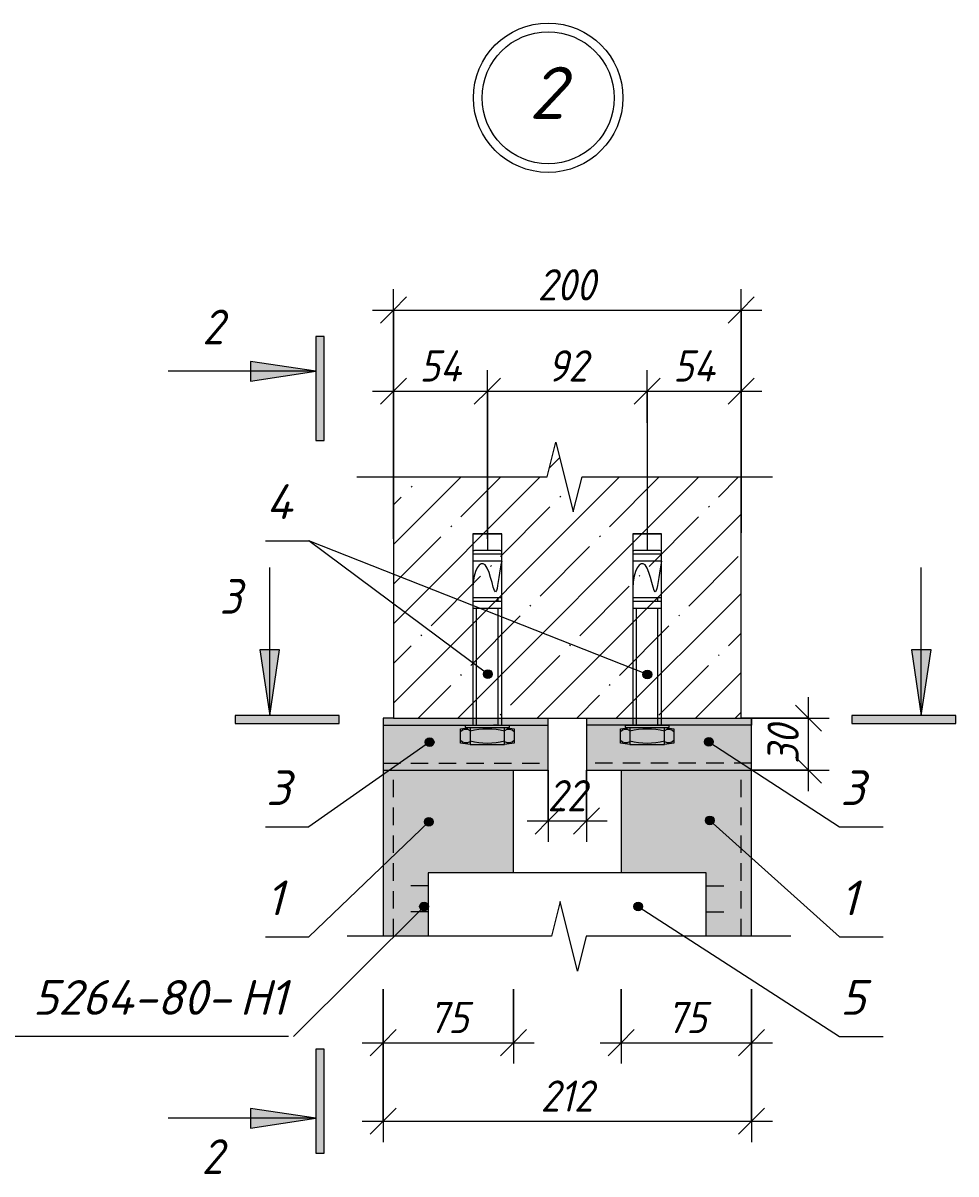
# Model space of a CAD drawing. Header units: millimetres. Extents: x 1214 to 43479, y -809 to 8550.
# Drawn here: x 40317 to 40854, y 3979 to 4641 of the extents above; entities that cross this region are included whole.
import ezdxf

# ---------------------------------------------------------------- set-up
doc = ezdxf.new("R2010")
doc.units = ezdxf.units.MM
doc.linetypes.add('200_ШТРИХ_ш1п0_6_', pattern=[16, 10, -6])
doc.linetypes.add('IMPORT-Невидимая', pattern=[39.122222, 28.222222, -10.9])
for name, color, linetype, lineweight in [('A-ANNO-DIMS', 7, 'Continuous', 9), ('A-ANNO-DIMS-10', 7, 'Continuous', 9), ('A-ANNO-NOTE', 7, 'Continuous', 9), ('A-DETL-1', 7, '200_ШТРИХ_ш1п0_6_', 5), ('A-DETL-2', 7, 'Continuous', 5), ('A-DETL-3', 7, 'Continuous', 20), ('A-DETL-4', 7, 'IMPORT-Невидимая', 5), ('A-DETL-GENF', 7, 'Continuous', 9), ('A-DETL-GENF-2', 7, 'Continuous', 5), ('G-ANNO-TEXT', 7, 'Continuous', 9)]:
    doc.layers.add(name, color=color, linetype=linetype, lineweight=lineweight)
doc.layers.add('A-DETL-GENF-1', color=7, linetype='Continuous', lineweight=9, true_color=0xffffff)
doc.styles.add('ISOCPEUR_B_I', font='', dxfattribs={"height": 30})
doc.styles.add('ISOCPEUR_I_1', font='isocpeui.ttf', dxfattribs={"width": 0.9, "height": 18})
doc.styles.add('ISOCPEUR_I_2', font='isocpeui.ttf', dxfattribs={"width": 0.9, "height": 20})
doc.styles.add('ISOCPEUR_I_6', font='isocpeui.ttf', dxfattribs={"height": 20})
doc.styles.get('ISOCPEUR_B_I').set_extended_font_data('ISOCPEUR', italic=True, bold=True)
doc.dimstyles.new('ISO-1_8_0_9К_СРЕДНИЙ', dxfattribs={"dimscale": 304.8, "dimtxt": 17.927661, "dimasz": 0.049213, "dimexe": 0.03937, "dimexo": 0, "dimgap": 0, "dimtad": 1, "dimdec": 0, "dimzin": 0, "dimdsep": 46, "dimtxsty": 'ISOCPEUR_I_1', "dimblk1": 'OBLIQUE', "dimblk2": 'OBLIQUE', "dimsah": 1, "dimcen": 0.09, "dimdle": 0.03937, "dimazin": 0, "dimtfac": 1, "dimtdec": 4, "dimtix": 1, "dimtmove": 0, "dimatfit": 3, "dimfxl": 1, "dimtvp": 1, "dimtolj": 1, "dimtzin": 0, "dimarcsym": 2})

# ---------------------------------------------------------------- blocks, each defined once
blk = doc.blocks.new('DET_Линия разрыва - Линия разрыва-25057212-АР1_Фахверк из 2-х уголков_Узлы_верх и низ развернуты')
at = {"layer": 'A-DETL-GENF'}
for p, q in [((-5, 20), (-10, 0)), ((5, -20), (-5, 20)), ((-10, 0), (-127.72, 0)), ((10, 0), (5, -20)), ((127.72, 0), (10, 0))]:
    blk.add_line(p, q, dxfattribs=at)
blk = doc.blocks.new('DET_Линия разрыва - Линия разрыва-25057216-АР1_Фахверк из 2-х уголков_Узлы_верх и низ развернуты')
at = {"layer": 'A-DETL-GENF'}
for p, q in [((-5, 20), (-10, 0)), ((5, -20), (-5, 20)), ((-10, 0), (-119.66, 0)), ((10, 0), (5, -20)), ((119.66, 0), (10, 0))]:
    blk.add_line(p, q, dxfattribs=at)
blk = doc.blocks.new('DIMBLOCK264-АР1_Фахверк из 2-х уголков_Узлы_верх и низ развернуты')
at = {"layer": 'A-ANNO-DIMS-10'}
for p, q in [((40530.26, 4343.96), (40530.26, 4440.98)), ((40584.26, 4343.96), (40584.26, 4440.98)), ((40518.26, 4428.98), (40584.26, 4428.98)), ((40530.26, 4428.98), (40530.26, 4343.96)), ((40584.26, 4428.98), (40584.26, 4343.96))]:
    blk.add_line(p, q, dxfattribs=at)
at = {"layer": 'A-ANNO-DIMS-10', "lineweight": 20}
for p, q in [((40530.26, 4428.98), (40537.76, 4436.48)), ((40584.26, 4428.98), (40591.76, 4436.48)), ((40530.26, 4428.98), (40522.76, 4421.48)), ((40584.26, 4428.98), (40576.76, 4421.48))]:
    blk.add_line(p, q, dxfattribs=at)
at = {"layer": 'A-ANNO-DIMS-10', "color": 0, "insert": (40545.19, 4452.5), "char_height": 18, "width": 28.9601, "attachment_point": 1, "line_spacing_factor": 1.149209, "style": 'ISOCPEUR_I_1'}
blk.add_mtext('54', dxfattribs=at)
blk = doc.blocks.new('_Oblique')
at = {"color": 0, "linetype": 'ByBlock', "lineweight": -2}
blk.add_line((-0.5, -0.5), (0.5, 0.5), dxfattribs=at)
blk = doc.blocks.new('DIMBLOCK265-АР1_Фахверк из 2-х уголков_Узлы_верх и низ развернуты')
at = {"layer": 'A-ANNO-DIMS-10'}
for p, q in [((40584.26, 4343.96), (40584.26, 4440.98)), ((40676.26, 4410.83), (40676.26, 4440.98)), ((40584.26, 4428.98), (40676.26, 4428.98)), ((40584.26, 4428.98), (40584.26, 4343.96)), ((40676.26, 4428.98), (40676.26, 4410.83))]:
    blk.add_line(p, q, dxfattribs=at)
at = {"layer": 'A-ANNO-DIMS-10', "lineweight": 20}
for p, q in [((40584.26, 4428.98), (40591.76, 4436.48)), ((40676.26, 4428.98), (40683.76, 4436.48)), ((40584.26, 4428.98), (40576.76, 4421.48)), ((40676.26, 4428.98), (40668.76, 4421.48))]:
    blk.add_line(p, q, dxfattribs=at)
at = {"layer": 'A-ANNO-DIMS-10', "color": 0, "insert": (40618.88, 4452.5), "char_height": 18, "width": 27.3052, "attachment_point": 1, "line_spacing_factor": 1.149209, "style": 'ISOCPEUR_I_1'}
blk.add_mtext('92', dxfattribs=at)
blk = doc.blocks.new('DIMBLOCK266-АР1_Фахверк из 2-х уголков_Узлы_верх и низ развернуты')
at = {"layer": 'A-ANNO-DIMS-10'}
for p, q in [((40676.26, 4410.83), (40676.26, 4440.98)), ((40730.26, 4347.5), (40730.26, 4440.98)), ((40676.26, 4428.98), (40742.26, 4428.98)), ((40676.26, 4428.98), (40676.26, 4410.83)), ((40730.26, 4428.98), (40730.26, 4347.5))]:
    blk.add_line(p, q, dxfattribs=at)
at = {"layer": 'A-ANNO-DIMS-10', "lineweight": 20}
for p, q in [((40676.26, 4428.98), (40683.76, 4436.48)), ((40730.26, 4428.98), (40737.76, 4436.48)), ((40676.26, 4428.98), (40668.76, 4421.48)), ((40730.26, 4428.98), (40722.76, 4421.48))]:
    blk.add_line(p, q, dxfattribs=at)
at = {"layer": 'A-ANNO-DIMS-10', "color": 0, "insert": (40691.19, 4452.5), "char_height": 18, "width": 28.9601, "attachment_point": 1, "line_spacing_factor": 1.149209, "style": 'ISOCPEUR_I_1'}
blk.add_mtext('54', dxfattribs=at)
blk = doc.blocks.new('DIMBLOCK267-АР1_Фахверк из 2-х уголков_Узлы_верх и низ развернуты')
at = {"layer": 'A-ANNO-DIMS-10'}
for p, q in [((40619.26, 4210.87), (40619.26, 4169.72)), ((40619.26, 4181.72), (40619.26, 4210.87)), ((40641.26, 4210.87), (40641.26, 4169.72)), ((40641.26, 4181.72), (40641.26, 4210.87)), ((40607.26, 4181.72), (40653.26, 4181.72))]:
    blk.add_line(p, q, dxfattribs=at)
at = {"layer": 'A-ANNO-DIMS-10', "lineweight": 20}
for p, q in [((40619.26, 4181.72), (40626.76, 4189.22)), ((40641.26, 4181.72), (40648.76, 4189.22)), ((40619.26, 4181.72), (40611.76, 4174.22)), ((40641.26, 4181.72), (40633.76, 4174.22))]:
    blk.add_line(p, q, dxfattribs=at)
at = {"layer": 'A-ANNO-DIMS-10', "color": 0, "insert": (40618.88, 4205.24), "char_height": 18, "width": 27.3052, "attachment_point": 1, "line_spacing_factor": 1.149209, "style": 'ISOCPEUR_I_1'}
blk.add_mtext('22', dxfattribs=at)
blk = doc.blocks.new('DIMBLOCK268-АР1_Фахверк из 2-х уголков_Узлы_верх и низ развернуты')
at = {"layer": 'A-ANNO-DIMS-10'}
for p, q in [((40524.26, 4084.87), (40524.26, 4042.16)), ((40524.26, 4054.16), (40524.26, 4084.87)), ((40599.26, 4084.87), (40599.26, 4042.16)), ((40599.26, 4054.16), (40599.26, 4084.87)), ((40512.26, 4054.16), (40611.26, 4054.16))]:
    blk.add_line(p, q, dxfattribs=at)
at = {"layer": 'A-ANNO-DIMS-10', "lineweight": 20}
for p, q in [((40524.26, 4054.16), (40531.76, 4061.66)), ((40599.26, 4054.16), (40606.76, 4061.66)), ((40524.26, 4054.16), (40516.76, 4046.66)), ((40599.26, 4054.16), (40591.76, 4046.66))]:
    blk.add_line(p, q, dxfattribs=at)
at = {"layer": 'A-ANNO-DIMS-10', "color": 0, "insert": (40550.38, 4077.67), "char_height": 18, "width": 27.3052, "attachment_point": 1, "line_spacing_factor": 1.149209, "style": 'ISOCPEUR_I_1'}
blk.add_mtext('75', dxfattribs=at)
blk = doc.blocks.new('DIMBLOCK269-АР1_Фахверк из 2-х уголков_Узлы_верх и низ развернуты')
at = {"layer": 'A-ANNO-DIMS-10'}
for p, q in [((40661.26, 4084.87), (40661.26, 4042.16)), ((40661.26, 4054.16), (40661.26, 4084.87)), ((40736.26, 4084.87), (40736.26, 4042.16)), ((40736.26, 4054.16), (40736.26, 4084.87)), ((40649.26, 4054.16), (40748.26, 4054.16))]:
    blk.add_line(p, q, dxfattribs=at)
at = {"layer": 'A-ANNO-DIMS-10', "lineweight": 20}
for p, q in [((40661.26, 4054.16), (40668.76, 4061.66)), ((40736.26, 4054.16), (40743.76, 4061.66)), ((40661.26, 4054.16), (40653.76, 4046.66)), ((40736.26, 4054.16), (40728.76, 4046.66))]:
    blk.add_line(p, q, dxfattribs=at)
at = {"layer": 'A-ANNO-DIMS-10', "color": 0, "insert": (40687.38, 4077.67), "char_height": 18, "width": 27.3052, "attachment_point": 1, "line_spacing_factor": 1.149209, "style": 'ISOCPEUR_I_1'}
blk.add_mtext('75', dxfattribs=at)
blk = doc.blocks.new('DIMBLOCK270-АР1_Фахверк из 2-х уголков_Узлы_верх и низ развернуты')
at = {"layer": 'A-ANNO-DIMS-10'}
for p, q in [((40524.26, 4084.87), (40524.26, 3996.95)), ((40524.26, 4008.95), (40524.26, 4084.87)), ((40736.26, 4084.87), (40736.26, 3996.95)), ((40736.26, 4008.95), (40736.26, 4084.87)), ((40512.26, 4008.95), (40748.26, 4008.95))]:
    blk.add_line(p, q, dxfattribs=at)
at = {"layer": 'A-ANNO-DIMS-10', "lineweight": 20}
for p, q in [((40524.26, 4008.95), (40531.76, 4016.45)), ((40736.26, 4008.95), (40743.76, 4016.45)), ((40524.26, 4008.95), (40516.76, 4001.45)), ((40736.26, 4008.95), (40728.76, 4001.45))]:
    blk.add_line(p, q, dxfattribs=at)
at = {"layer": 'A-ANNO-DIMS-10', "color": 0, "insert": (40614.91, 4032.47), "char_height": 18, "width": 36.8207, "attachment_point": 1, "line_spacing_factor": 1.149209, "style": 'ISOCPEUR_I_1'}
blk.add_mtext('212', dxfattribs=at)
blk = doc.blocks.new('DIMBLOCK271-АР1_Фахверк из 2-х уголков_Узлы_верх и низ развернуты')
at = {"layer": 'A-ANNO-DIMS-10'}
for p, q in [((40768.99, 4198.87), (40768.99, 4252.87)), ((40730.26, 4240.87), (40780.99, 4240.87)), ((40768.99, 4240.87), (40730.26, 4240.87)), ((40736.26, 4210.87), (40780.99, 4210.87)), ((40768.99, 4210.87), (40736.26, 4210.87))]:
    blk.add_line(p, q, dxfattribs=at)
at = {"layer": 'A-ANNO-DIMS-10', "lineweight": 20}
for p, q in [((40768.99, 4240.87), (40761.49, 4248.37)), ((40768.99, 4240.87), (40776.49, 4233.37)), ((40768.99, 4210.87), (40761.49, 4218.37)), ((40768.99, 4210.87), (40776.49, 4203.37))]:
    blk.add_line(p, q, dxfattribs=at)
at = {"layer": 'A-ANNO-DIMS-10', "color": 0, "insert": (40745.47, 4214.5), "char_height": 18, "width": 27.3052, "attachment_point": 1, "rotation": 90, "line_spacing_factor": 1.149209, "style": 'ISOCPEUR_I_1'}
blk.add_mtext('30', dxfattribs=at)
blk = doc.blocks.new('_AT__Текстовая выноска1 - _AT__Текстовая выноска 2-25057214-АР1_Фахверк из 2-х уголков_Узлы_верх и низ развернуты')
at = {"layer": 'A-ANNO-NOTE'}
blk.add_line((0, 0), (2.5, 0), dxfattribs=at)
blk = doc.blocks.new('DIMBLOCK293-АР1_Фахверк из 2-х уголков_Узлы_верх и низ развернуты')
at = {"layer": 'A-ANNO-DIMS-10'}
for p, q in [((40530.26, 4410.83), (40530.26, 4487.64)), ((40730.26, 4410.83), (40730.26, 4487.64)), ((40518.26, 4475.64), (40742.26, 4475.64)), ((40530.26, 4475.64), (40530.26, 4410.83)), ((40730.26, 4475.64), (40730.26, 4410.83))]:
    blk.add_line(p, q, dxfattribs=at)
at = {"layer": 'A-ANNO-DIMS-10', "lineweight": 20}
for p, q in [((40530.26, 4475.64), (40537.76, 4483.14)), ((40730.26, 4475.64), (40737.76, 4483.14)), ((40530.26, 4475.64), (40522.76, 4468.14)), ((40730.26, 4475.64), (40722.76, 4468.14))]:
    blk.add_line(p, q, dxfattribs=at)
at = {"layer": 'A-ANNO-DIMS-10', "color": 0, "insert": (40613.19, 4499.16), "char_height": 18, "width": 40.9578, "attachment_point": 1, "line_spacing_factor": 1.149209, "style": 'ISOCPEUR_I_1'}
blk.add_mtext('200', dxfattribs=at)
blk = doc.blocks.new('_AT__Текстовая выноска1 - _AT__Текстовая выноска 2-25057215-АР1_Фахверк из 2-х уголков_Узлы_верх и низ развернуты')
at = {"layer": 'A-ANNO-NOTE'}
blk.add_line((0, 0), (30, 0), dxfattribs=at)

msp = doc.modelspace()

# ---------------------------------------------------------------- hatches: boundary and pattern name
at = {"layer": 'A-ANNO-NOTE'}
h = msp.add_hatch(color=256, dxfattribs=at)
edge = h.paths.add_edge_path(flags=0)
edge.add_arc((40584.55176, 4266.23606), 2.5, 0, 360)
h = msp.add_hatch(color=256, dxfattribs=at)
edge = h.paths.add_edge_path(flags=0)
edge.add_arc((40676.32522, 4265.98581), 2.5, 0, 360)
h = msp.add_hatch(color=256, dxfattribs=at)
edge = h.paths.add_edge_path(flags=0)
edge.add_arc((40551.06491, 4227.10156), 2.5, 0, 360)
h = msp.add_hatch(color=256, dxfattribs=at)
edge = h.paths.add_edge_path(flags=0)
edge.add_arc((40711.77406, 4227.19392), 2.5, 0, 360)
h = msp.add_hatch(color=256, dxfattribs=at)
edge = h.paths.add_edge_path(flags=0)
edge.add_arc((40712.23178, 4182.07249), 2.5, 0, 360)
h = msp.add_hatch(color=256, dxfattribs=at)
edge = h.paths.add_edge_path(flags=0)
edge.add_arc((40550.62763, 4181.17901), 2.5, 0, 360)
h = msp.add_hatch(color=256, dxfattribs=at)
edge = h.paths.add_edge_path(flags=0)
edge.add_arc((40547.81134, 4132.46679), 2.5, 0, 360)
h = msp.add_hatch(color=256, dxfattribs=at)
edge = h.paths.add_edge_path(flags=0)
edge.add_arc((40671.08501, 4132.46679), 2.5, 0, 360)
at = {"layer": 'A-DETL-GENF'}
for points in [[(40490.3324, 4400.54876), (40490.3324, 4460.42552), (40485.64469, 4460.42552), (40485.64469, 4400.54876)], [(40447.92599, 4434.76772), (40485.64469, 4440.42552), (40447.92599, 4446.08333), (40447.92599, 4440.42552)], [(40459.07305, 4242.47664), (40464.73086, 4280.19534), (40453.41525, 4280.19534)], [(40833.93717, 4242.47664), (40839.59497, 4280.19534), (40828.27936, 4280.19534)], [(40439.07305, 4237.78893), (40498.94982, 4237.78893), (40498.94982, 4242.47664), (40439.07305, 4242.47664)], [(40834.64032, 4237.78893), (40853.93717, 4237.78893), (40853.93717, 4242.47664), (40794.0604, 4242.47664), (40794.0604, 4237.78893), (40833.93717, 4237.78893)], [(40490.3324, 3990.65441), (40490.3324, 4050.53118), (40485.64469, 4050.53118), (40485.64469, 3990.65441)], [(40447.92599, 4004.9966), (40485.64469, 4010.65441), (40447.92599, 4016.31222), (40447.92599, 4010.65441)]]:
    msp.add_hatch(color=256, dxfattribs=at).paths.add_polyline_path(points, flags=0)
at = {"layer": 'A-DETL-GENF-1'}
for points in [[(40619.25511, 4210.87351), (40619.25511, 4240.87351), (40524.25511, 4240.87351), (40524.25511, 4210.87351), (40599.25511, 4210.87351)], [(40641.25511, 4210.87351), (40736.25511, 4210.87351), (40736.25511, 4240.87351), (40641.25511, 4240.87351), (40641.25511, 4220.27765)], [(40550.25511, 4115.37279), (40550.25511, 4151.87351), (40599.25511, 4151.87351), (40599.25511, 4210.87351), (40524.25511, 4210.87351), (40524.25511, 4115.37279)], [(40736.25511, 4115.37279), (40736.25511, 4210.87351), (40661.25511, 4210.87351), (40661.25511, 4151.87351), (40710.25511, 4151.87351), (40710.25511, 4115.37279)]]:
    msp.add_hatch(color=256, dxfattribs=at).paths.add_polyline_path(points, flags=0)
at = {"layer": 'A-DETL-GENF-2'}
h = msp.add_hatch(dxfattribs=at)
h.set_pattern_fill('FP_1', color=256, style=0, pattern_type=2)
h.set_pattern_definition([(45, (36600.08, 0), (-22.80985, 22.80985), []), (45, (36622.89, 0), (-22.80985, 22.80985), [40.322, -8.064, 0.671, -7.394])])
h.paths.add_polyline_path([(40530.25511, 4240.87351), (40730.25511, 4240.87351), (40730.25511, 4379.62422), (40638.7325, 4379.62422), (40633.7325, 4359.62422), (40623.7325, 4399.62422), (40618.7325, 4379.62422), (40530.25511, 4379.62422)], flags=0)

# ---------------------------------------------------------------- linework, layer by layer
at = {"layer": 'A-ANNO-NOTE'}
for p, q in [((40676.32522, 4265.98581), (40481.51608, 4342.91923)), ((40584.55176, 4266.23606), (40481.51608, 4342.91923)), ((40551.06491, 4227.10156), (40481.51608, 4178.33048)), ((40711.77406, 4227.19392), (40786.9879, 4178.33048)), ((40550.62763, 4181.17901), (40481.51608, 4114.97849)), ((40712.23178, 4182.07249), (40786.9879, 4114.97849)), ((40547.81134, 4132.46679), (40472.7585, 4057.69222)), ((40671.08501, 4132.46679), (40786.9879, 4057.69222))]:
    msp.add_line(p, q, dxfattribs=at)
for centre in [(40584.55176, 4266.23606), (40676.32522, 4265.98581), (40551.06491, 4227.10156), (40711.77406, 4227.19392), (40712.23178, 4182.07249), (40550.62763, 4181.17901), (40547.81134, 4132.46679), (40671.08501, 4132.46679)]:
    msp.add_circle(centre, 2.5, dxfattribs=at)
at = {"layer": 'A-DETL-1'}
for p, q in [((40524.25511, 4214.87351), (40619.25511, 4214.87351)), ((40736.25511, 4214.87351), (40641.25511, 4214.87351)), ((40530.25511, 4115.37279), (40530.25511, 4210.87351)), ((40730.25511, 4115.37279), (40730.25511, 4210.87351))]:
    msp.add_line(p, q, dxfattribs=at)
at = {"layer": 'A-DETL-2'}
for p, q in [((40485.64469, 4460.42552), (40485.64469, 4440.42552)), ((40490.3324, 4460.42552), (40485.64469, 4460.42552)), ((40490.3324, 4400.54876), (40490.3324, 4460.42552)), ((40447.92599, 4446.08333), (40447.92599, 4434.76772)), ((40485.64469, 4440.42552), (40447.92599, 4446.08333)), ((40485.64469, 4440.42552), (40400.64469, 4440.42552)), ((40447.92599, 4434.76772), (40485.64469, 4440.42552)), ((40485.64469, 4440.42552), (40485.64469, 4400.54876)), ((40676.25511, 4410.83333), (40676.25511, 4337.29327)), ((40485.64469, 4400.54876), (40490.3324, 4400.54876)), ((40584.25511, 4379.62422), (40584.25511, 4337.29327)), ((40575.98901, 4346.87351), (40592.52121, 4346.87351)), ((40592.52121, 4346.87351), (40575.98901, 4346.87351)), ((40575.98901, 4346.87351), (40575.98901, 4236.87351)), ((40592.52121, 4236.87351), (40592.52121, 4346.87351)), ((40667.98901, 4346.87351), (40684.52121, 4346.87351)), ((40684.52121, 4346.87351), (40667.98901, 4346.87351)), ((40667.98901, 4346.87351), (40667.98901, 4236.87351)), ((40684.52121, 4236.87351), (40684.52121, 4346.87351)), ((40591.54928, 4337.29327), (40576.96094, 4337.29327)), ((40683.54928, 4337.29327), (40668.96094, 4337.29327)), ((40592.52121, 4335.22675), (40575.98901, 4335.22675)), ((40592.52121, 4331.0937), (40575.98901, 4331.0937)), ((40684.52121, 4335.22675), (40667.98901, 4335.22675)), ((40684.52121, 4331.0937), (40667.98901, 4331.0937)), ((40459.07305, 4242.47664), (40459.07305, 4327.47664)), ((40833.93717, 4242.47664), (40833.93717, 4327.47664)), ((40592.52121, 4310.13077), (40575.98901, 4310.13077)), ((40592.52121, 4308.06424), (40575.98901, 4308.06424)), ((40592.52121, 4303.93119), (40575.98901, 4303.93119)), ((40578.09745, 4236.87351), (40578.09745, 4303.93119)), ((40590.36596, 4308.06424), (40590.36596, 4310.13077)), ((40590.41277, 4236.87351), (40590.41277, 4303.93119)), ((40590.45469, 4308.06424), (40590.45469, 4310.13077)), ((40684.52121, 4310.13077), (40667.98901, 4310.13077)), ((40684.52121, 4308.06424), (40667.98901, 4308.06424)), ((40684.52121, 4303.93119), (40667.98901, 4303.93119)), ((40670.09745, 4236.87351), (40670.09745, 4303.93119)), ((40682.36596, 4308.06424), (40682.36596, 4310.13077)), ((40682.41277, 4236.87351), (40682.41277, 4303.93119)), ((40682.45469, 4308.06424), (40682.45469, 4310.13077)), ((40453.41525, 4280.19534), (40459.07305, 4242.47664)), ((40464.73086, 4280.19534), (40453.41525, 4280.19534)), ((40459.07305, 4242.47664), (40464.73086, 4280.19534)), ((40839.59497, 4280.19534), (40828.27936, 4280.19534)), ((40828.27936, 4280.19534), (40833.93717, 4242.47664)), ((40833.93717, 4242.47664), (40839.59497, 4280.19534)), ((40439.07305, 4242.47664), (40439.07305, 4237.78893)), ((40459.07305, 4242.47664), (40439.07305, 4242.47664)), ((40439.07305, 4237.78893), (40498.94982, 4237.78893)), ((40498.94982, 4242.47664), (40459.07305, 4242.47664)), ((40498.94982, 4237.78893), (40498.94982, 4242.47664)), ((40530.25511, 4240.87351), (40524.25511, 4240.87351)), ((40524.25511, 4240.87351), (40524.25511, 4210.87351)), ((40619.25511, 4210.87351), (40619.25511, 4240.87351)), ((40641.25511, 4240.87351), (40641.25511, 4210.87351)), ((40736.25511, 4240.87351), (40730.25511, 4240.87351)), ((40736.25511, 4210.87351), (40736.25511, 4240.87351)), ((40833.93717, 4242.47664), (40794.0604, 4242.47664)), ((40794.0604, 4242.47664), (40794.0604, 4237.78893)), ((40794.0604, 4237.78893), (40853.93717, 4237.78893)), ((40853.93717, 4242.47664), (40833.93717, 4242.47664)), ((40853.93717, 4237.78893), (40853.93717, 4242.47664)), ((40524.25511, 4236.87351), (40619.25511, 4236.87351)), ((40568.84718, 4234.66884), (40574.33579, 4235.4377)), ((40568.84718, 4226.47556), (40568.84718, 4234.66884)), ((40571.58042, 4236.87351), (40571.58042, 4235.4377)), ((40571.58042, 4236.87351), (40596.9298, 4236.87351)), ((40571.58042, 4235.4377), (40596.9298, 4235.4377)), ((40574.33579, 4235.4377), (40574.33579, 4225.68924)), ((40574.33579, 4235.4377), (40594.17443, 4235.4377)), ((40589.79869, 4236.87351), (40587.75596, 4236.87351)), ((40594.17443, 4225.68924), (40594.17443, 4235.4377)), ((40594.17443, 4235.4377), (40599.66304, 4234.66884)), ((40596.9298, 4235.4377), (40596.9298, 4236.87351)), ((40599.66304, 4234.66884), (40599.66304, 4226.47556)), ((40736.25511, 4236.87351), (40641.25511, 4236.87351)), ((40660.84718, 4234.66884), (40666.33579, 4235.4377)), ((40660.84718, 4226.47556), (40660.84718, 4234.66884)), ((40663.58042, 4236.87351), (40663.58042, 4235.4377)), ((40663.58042, 4236.87351), (40688.9298, 4236.87351)), ((40663.58042, 4235.4377), (40688.9298, 4235.4377)), ((40666.33579, 4235.4377), (40666.33579, 4225.68924)), ((40666.33579, 4235.4377), (40686.17443, 4235.4377)), ((40681.79869, 4236.87351), (40679.75596, 4236.87351)), ((40686.17443, 4225.68924), (40686.17443, 4235.4377)), ((40686.17443, 4235.4377), (40691.66304, 4234.66884)), ((40688.9298, 4235.4377), (40688.9298, 4236.87351)), ((40691.66304, 4234.66884), (40691.66304, 4226.47556)), ((40574.33579, 4225.7067), (40568.84718, 4226.47556)), ((40574.33579, 4225.68924), (40594.17443, 4225.68924)), ((40599.66304, 4226.47556), (40594.17443, 4225.7067)), ((40666.33579, 4225.7067), (40660.84718, 4226.47556)), ((40666.33579, 4225.68924), (40686.17443, 4225.68924)), ((40691.66304, 4226.47556), (40686.17443, 4225.7067)), ((40524.25511, 4210.87351), (40524.25511, 4115.37279)), ((40524.25511, 4210.87351), (40619.25511, 4210.87351)), ((40599.25511, 4151.87351), (40599.25511, 4210.87351)), ((40641.25511, 4210.87351), (40736.25511, 4210.87351)), ((40661.25511, 4210.87351), (40661.25511, 4151.87351)), ((40736.25511, 4115.37279), (40736.25511, 4210.87351)), ((40710.25511, 4151.87351), (40550.25511, 4151.87351)), ((40550.25511, 4151.87351), (40550.25511, 4115.37279)), ((40710.25511, 4115.37279), (40710.25511, 4151.87351)), ((40550.25511, 4144.37351), (40540.25511, 4144.37351)), ((40710.25511, 4144.37351), (40720.25511, 4144.37351)), ((40550.25511, 4129.37351), (40540.25511, 4129.37351)), ((40710.25511, 4129.37351), (40720.25511, 4129.37351)), ((40490.3324, 4050.53118), (40485.64469, 4050.53118)), ((40485.64469, 4050.53118), (40485.64469, 4010.65441)), ((40490.3324, 3990.65441), (40490.3324, 4050.53118)), ((40485.64469, 4010.65441), (40447.92599, 4016.31222)), ((40447.92599, 4016.31222), (40447.92599, 4004.9966)), ((40485.64469, 4010.65441), (40400.64469, 4010.65441)), ((40447.92599, 4004.9966), (40485.64469, 4010.65441)), ((40485.64469, 4010.65441), (40485.64469, 3990.65441)), ((40485.64469, 3990.65441), (40490.3324, 3990.65441))]:
    msp.add_line(p, q, dxfattribs=at)
for radius in [43, 38]:
    msp.add_circle((40619.25511, 4597.75032), radius, dxfattribs=at)
for centre, radius, start, end in [((40577.16961, 4335.93331), 1.37588, 98.72344894, 149.10051461), ((40591.34061, 4335.93331), 1.37588, 30.89948546, 81.27655106), ((40669.16961, 4335.93331), 1.37588, 98.72344894, 149.10051461), ((40683.34061, 4335.93331), 1.37588, 30.89948546, 81.27655106), ((40571.97604, 4230.13076), 4.22871, 56.08031184, 137.72360384), ((40584.25511, 4191.71468), 42.8477, 76.61449587, 103.38550413), ((40596.53418, 4230.13076), 4.22871, 42.27639615, 123.91968815), ((40663.97604, 4230.13076), 4.22871, 56.08031184, 137.72360384), ((40676.25511, 4191.71468), 42.8477, 76.61449587, 103.38550413), ((40688.53418, 4230.13076), 4.22871, 42.27639615, 123.91968815), ((40571.97604, 4230.99617), 4.22871, 222.27639616, 303.91968816), ((40584.25511, 4269.41226), 42.8477, 256.61449587, 283.38550413), ((40596.53418, 4230.99617), 4.22871, 236.08031185, 317.72360384), ((40663.97604, 4230.99617), 4.22871, 222.27639616, 303.91968816), ((40676.25511, 4269.41226), 42.8477, 256.61449587, 283.38550413), ((40688.53418, 4230.99617), 4.22871, 236.08031185, 317.72360385)]:
    msp.add_arc(centre, radius, start, end, dxfattribs=at)
for points in [[(40592.52121, 4331.0937), (40591.34137, 4326.37706), (40588.87942, 4300.91857), (40585.11835, 4338.39069), (40575.98901, 4326.40291), (40575.98901, 4315.40491)], [(40684.52121, 4331.0937), (40683.34137, 4326.37706), (40680.87942, 4300.91857), (40677.11835, 4338.39069), (40667.98901, 4326.40291), (40667.98901, 4315.40491)]]:
    msp.add_open_spline(points, degree=3, knots=[3.947127755, 3.947127755, 3.947127755, 3.947127755, 10.095996178, 20.129436715, 28.583815858, 28.583815858, 28.583815858, 28.583815858], dxfattribs=at)
at = {"layer": 'A-DETL-3'}
for p, q in [((40530.25511, 4379.62422), (40530.25511, 4240.87351)), ((40730.25511, 4240.87351), (40730.25511, 4379.62422)), ((40530.25511, 4240.87351), (40730.25511, 4240.87351))]:
    msp.add_line(p, q, dxfattribs=at)
at = {"layer": 'A-DETL-4'}
for p, q in [((40524.25511, 4240.87351), (40524.25511, 4236.87351)), ((40736.25511, 4240.87351), (40736.25511, 4236.87351))]:
    msp.add_line(p, q, dxfattribs=at)

# ---------------------------------------------------------------- block references
at = {"layer": 'A-ANNO-NOTE', "xscale": 10, "yscale": 10, "zscale": 10}
for p in [(40456.51608, 4342.91923), (40456.51608, 4178.33048), (40786.9879, 4178.33048), (40456.51608, 4114.97849), (40786.9879, 4114.97849), (40786.9879, 4057.69222)]:
    msp.add_blockref('_AT__Текстовая выноска1 - _AT__Текстовая выноска 2-25057214-АР1_Фахверк из 2-х уголков_Узлы_верх и низ развернуты', p, dxfattribs=at)
at = {"layer": 'A-ANNO-NOTE', "xscale": 10, "yscale": 10, "zscale": 10, "rotation": 180}
msp.add_blockref('_AT__Текстовая выноска1 - _AT__Текстовая выноска 2-25057215-АР1_Фахверк из 2-х уголков_Узлы_верх и низ развернуты', (40469.8505, 4057.69222), dxfattribs=at)
at = {"layer": 'A-DETL-GENF', "rotation": 180}
msp.add_blockref('DET_Линия разрыва - Линия разрыва-25057216-АР1_Фахверк из 2-х уголков_Узлы_верх и низ развернуты', (40628.7325, 4379.62422), dxfattribs=at)
at = {"layer": 'A-DETL-GENF'}
msp.add_blockref('DET_Линия разрыва - Линия разрыва-25057212-АР1_Фахверк из 2-х уголков_Узлы_верх и низ развернуты', (40631.22104, 4115.37279), dxfattribs=at)

# ---------------------------------------------------------------- texts
at = {"layer": 'A-ANNO-NOTE', "char_height": 20, "attachment_point": 1, "style": 'ISOCPEUR_I_6'}
for s, insert, width in [('\\fISOCPEUR|b0|i1|c204|p34|;4', (40456.92626, 4375.44603), 20.843875), ('\\fISOCPEUR|b0|i1|c204|p34|;3', (40456.92626, 4210.85729), 17.637125), ('\\fISOCPEUR|b0|i1|c204|p34|;3', (40787.39807, 4210.85729), 17.637125), ('\\fISOCPEUR|b0|i1|c204|p34|;1', (40456.92626, 4147.50529), 12.827), ('\\fISOCPEUR|b0|i1|c204|p34|;1', (40787.39807, 4147.50529), 12.827), (' 5264-80-', (40310.04032, 4090.21902), 159.5358125), ('\\fISOCPEUR|b0|i1|c204|p34|;Н', (40441.67053, 4090.21902), 20.843875), ('\\fISOCPEUR|b0|i1|c204|p34|;1', (40458.86844, 4090.21902), 12.827), ('\\fISOCPEUR|b0|i1|c204|p34|;5', (40787.39807, 4090.21902), 17.637125)]:
    msp.add_mtext(s, dxfattribs=dict(at, insert=insert, width=width))
at = {"layer": 'G-ANNO-TEXT', "attachment_point": 1}
for s, insert, char_height, width, style in [('\\fISOCPEUR|b1|i1|c204|p34|;2', (40608.20741, 4615.60977), 30, 26.4556875, 'ISOCPEUR_B_I'), ('\\fISOCPEUR|b0|i1|c204|p34|;\\W.9;2', (40420.26838, 4475.9119), 20, 15.8734125, 'ISOCPEUR_I_2'), ('\\fISOCPEUR|b0|i1|c204|p34|;\\W.9;3', (40430.15684, 4320.9119), 20, 15.8734125, 'ISOCPEUR_I_2'), ('\\fISOCPEUR|b0|i1|c204|p34|;\\W.9;2', (40419.85495, 3998.64079), 20, 15.8734125, 'ISOCPEUR_I_2')]:
    msp.add_mtext(s, dxfattribs=dict(at, insert=insert, char_height=char_height, width=width, style=style))

# ---------------------------------------------------------------- dimensions: what is measured, and where the dimension line sits
at = {"layer": 'A-ANNO-DIMS'}
for base, p1, p2, override, picture, middle in [((40730.25511, 4475.64494), (40530.25511, 4410.83333), (40730.25511, 4410.83333), {"dimpost": '<>', "dimfxl": 200}, 'DIMBLOCK293-АР1_Фахверк из 2-х уголков_Узлы_верх и низ развернуты', (40630.25511, 4484.64494)), ((40584.25511, 4428.98032), (40530.25511, 4343.96037), (40584.25511, 4343.96037), {"dimpost": '<>', "dimfxl": 54}, 'DIMBLOCK264-АР1_Фахверк из 2-х уголков_Узлы_верх и низ развернуты', (40557.25511, 4437.98032)), ((40676.25511, 4428.98032), (40584.25511, 4343.96037), (40676.25511, 4410.83333), {"dimpost": '<>', "dimfxl": 113.736506}, 'DIMBLOCK265-АР1_Фахверк из 2-х уголков_Узлы_верх и низ развернуты', (40630.25511, 4437.98032)), ((40730.25511, 4428.98032), (40676.25511, 4410.83333), (40730.25511, 4347.4963), {"dimpost": '<>', "dimfxl": 83.232081}, 'DIMBLOCK266-АР1_Фахверк из 2-х уголков_Узлы_верх и низ развернуты', (40703.25511, 4437.98032)), ((40641.25511, 4181.72117), (40619.25511, 4210.87351), (40641.25511, 4210.87351), {"dimpost": '<>', "dimfxl": 22}, 'DIMBLOCK267-АР1_Фахверк из 2-х уголков_Узлы_верх и низ развернуты', (40630.25511, 4190.72117)), ((40599.25511, 4054.15705), (40524.25511, 4084.87351), (40599.25511, 4084.87351), {"dimpost": '<>', "dimfxl": 75}, 'DIMBLOCK268-АР1_Фахверк из 2-х уголков_Узлы_верх и низ развернуты', (40561.75511, 4063.27296)), ((40736.25511, 4008.95313), (40524.25511, 4084.87351), (40736.25511, 4084.87351), {"dimpost": '<>', "dimfxl": 212}, 'DIMBLOCK270-АР1_Фахверк из 2-х уголков_Узлы_верх и низ развернуты', (40630.25511, 4017.95313)), ((40736.25511, 4054.15705), (40661.25511, 4084.87351), (40736.25511, 4084.87351), {"dimpost": '<>', "dimfxl": 75}, 'DIMBLOCK269-АР1_Фахверк из 2-х уголков_Узлы_верх и низ развернуты', (40698.75511, 4063.27296))]:
    dim = msp.add_linear_dim(base=base, p1=p1, p2=p2, dimstyle='ISO-1_8_0_9К_СРЕДНИЙ', override=override, dxfattribs=at)
    dim.commit()
    dim.dimension.update_dxf_attribs({"geometry": picture, "text_midpoint": middle})
dim = msp.add_linear_dim(base=(40768.99082, 4240.87351), p1=(40736.25511, 4210.87351), p2=(40730.25511, 4240.87351), angle=90, dimstyle='ISO-1_8_0_9К_СРЕДНИЙ', override={"dimpost": '<>', "dimfxl": 30.594117}, dxfattribs=at)
dim.commit()
dim.dimension.update_dxf_attribs({"geometry": 'DIMBLOCK271-АР1_Фахверк из 2-х уголков_Узлы_верх и низ развернуты', "text_midpoint": (40759.99082, 4225.87351)})

doc.saveas('drawing.dxf')
